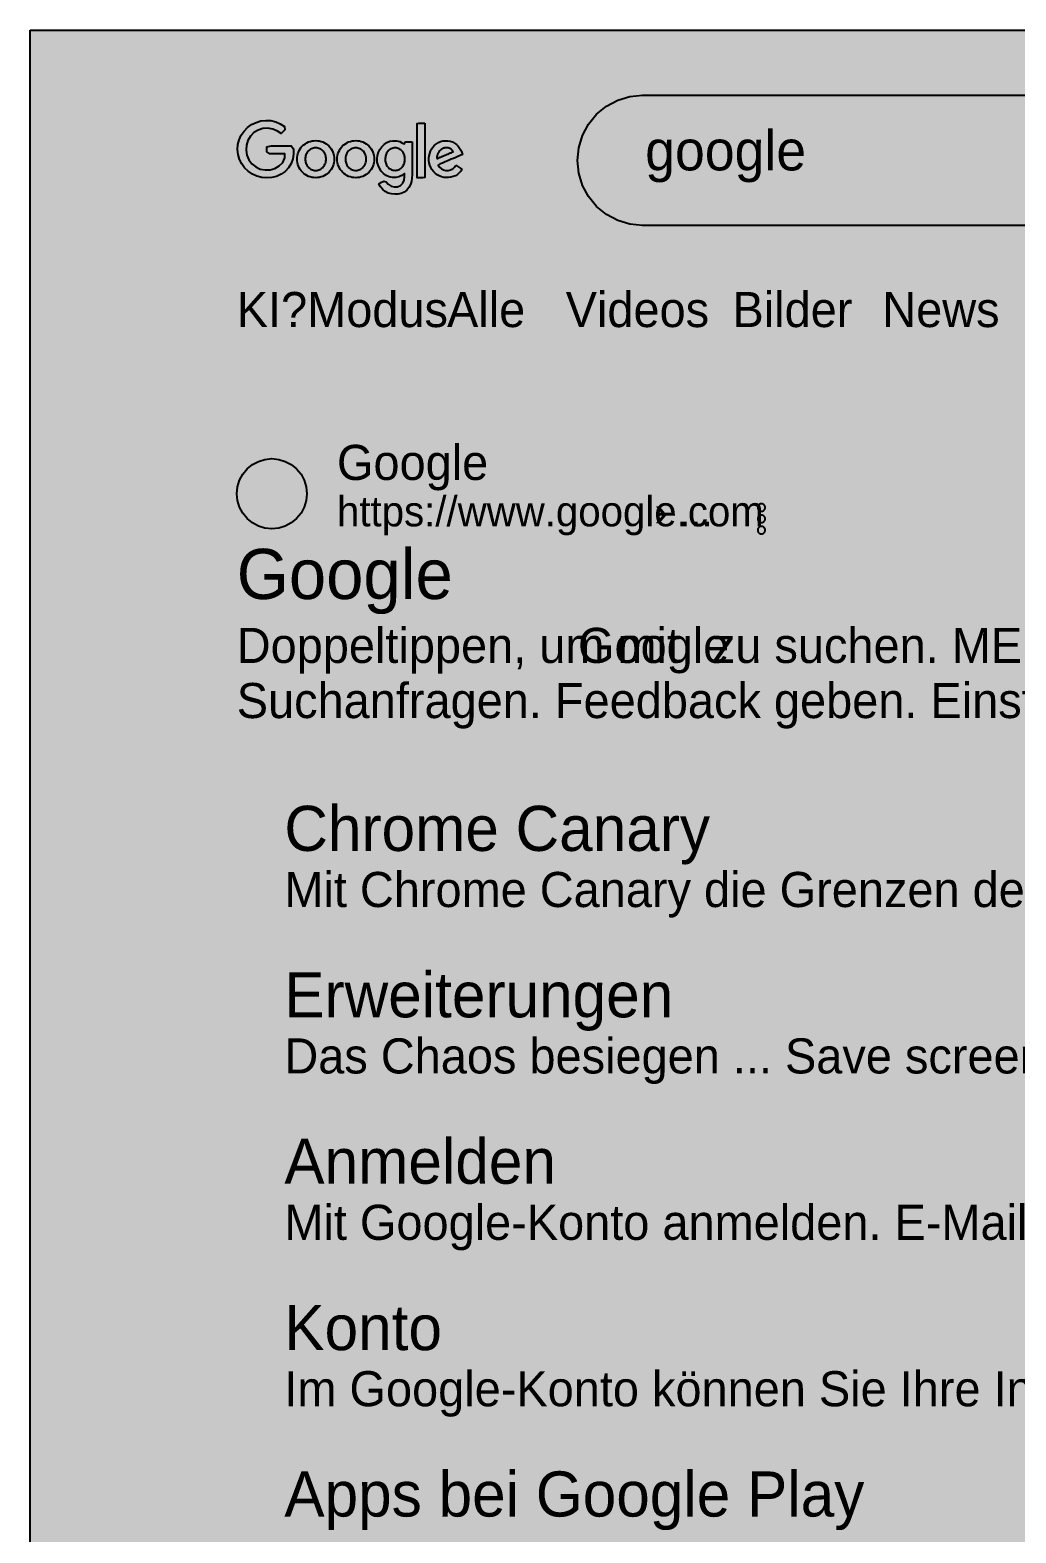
# Model space of a CAD drawing. Extents: x 0 to 1265, y 1 to 2486.
# Drawn here: x 0 to 393, y 1886 to 2486 of the extents above; entities that cross this region are included whole.
import ezdxf

# ---------------------------------------------------------------- set-up
doc = ezdxf.new("R2010")
doc.units = 0

msp = doc.modelspace()

# ---------------------------------------------------------------- hatches: boundary and pattern name
at = {"true_color": 0x1f1f1f}
msp.add_hatch(color=256, dxfattribs=at).paths.add_polyline_path([(0, 2486), (1265, 2486), (1265, 0.66), (0, 0.66)], flags=0)
at = {"true_color": 0x4d5156}
msp.add_hatch(color=256, dxfattribs=at).paths.add_polyline_path([(244.5, 2460), (917.5, 2460), (917.5, 2460), (922.57, 2459.5), (927.45, 2458.02), (931.94, 2455.62), (935.88, 2452.38), (939.12, 2448.44), (941.52, 2443.95), (943, 2439.07), (943.5, 2434), (943.5, 2434), (943.5, 2434), (943, 2428.93), (941.52, 2424.05), (939.12, 2419.56), (935.88, 2415.62), (931.94, 2412.38), (927.45, 2409.98), (922.57, 2408.5), (917.5, 2408), (244.5, 2408), (244.5, 2408), (239.43, 2408.5), (234.55, 2409.98), (230.06, 2412.38), (226.12, 2415.62), (222.88, 2419.56), (220.48, 2424.05), (219, 2428.93), (218.5, 2434), (218.5, 2434), (218.5, 2434), (219, 2439.07), (220.48, 2443.95), (222.88, 2448.44), (226.12, 2452.38), (230.06, 2455.62), (234.55, 2458.02), (239.43, 2459.5), (244.5, 2460)], flags=0)
at = {"true_color": 0xffffff}
h = msp.add_hatch(color=256, dxfattribs=at)
h.paths.add_polyline_path([(121.4, 2434.49), (121.37, 2433.76), (121.27, 2433.04), (121.1, 2432.33), (120.86, 2431.64), (120.56, 2430.98), (120.19, 2430.36), (119.75, 2429.77), (119.26, 2429.23), (118.72, 2428.74), (118.13, 2428.31), (117.51, 2427.95), (116.84, 2427.64), (116.15, 2427.4), (115.45, 2427.23), (114.73, 2427.13), (114, 2427.1), (113.27, 2427.13), (112.55, 2427.24), (111.84, 2427.41), (111.15, 2427.64), (110.49, 2427.95), (109.86, 2428.32), (109.28, 2428.75), (108.73, 2429.24), (108.25, 2429.78), (107.81, 2430.36), (107.44, 2430.99), (107.14, 2431.65), (106.9, 2432.34), (106.73, 2433.05), (106.63, 2433.77), (106.6, 2434.5), (106.63, 2435.22), (106.73, 2435.95), (106.9, 2436.65), (107.14, 2437.34), (107.44, 2438), (107.81, 2438.63), (108.25, 2439.22), (108.74, 2439.76), (109.28, 2440.24), (109.87, 2440.67), (110.5, 2441.04), (111.16, 2441.34), (111.85, 2441.58), (112.56, 2441.75), (113.28, 2441.85), (114, 2441.88), (114.73, 2441.85), (115.45, 2441.75), (116.16, 2441.58), (116.85, 2441.34), (117.51, 2441.04), (118.14, 2440.67), (118.73, 2440.24), (119.27, 2439.75), (119.76, 2439.21), (120.19, 2438.63), (120.56, 2438), (120.87, 2437.34), (121.1, 2436.65), (121.27, 2435.94), (121.37, 2435.22), (121.4, 2434.49)], flags=0)
h.paths.add_polyline_path([(118.16, 2434.49), (118.14, 2434.92), (118.09, 2435.34), (118, 2435.75), (117.88, 2436.16), (117.72, 2436.55), (117.52, 2436.93), (117.29, 2437.29), (117.02, 2437.62), (116.72, 2437.92), (116.39, 2438.19), (116.03, 2438.42), (115.66, 2438.62), (115.26, 2438.77), (114.85, 2438.88), (114.43, 2438.95), (114, 2438.97), (113.58, 2438.95), (113.16, 2438.88), (112.75, 2438.77), (112.35, 2438.62), (111.97, 2438.42), (111.62, 2438.19), (111.29, 2437.92), (110.99, 2437.62), (110.72, 2437.29), (110.48, 2436.94), (110.28, 2436.56), (110.12, 2436.17), (110, 2435.76), (109.91, 2435.34), (109.86, 2434.92), (109.84, 2434.5), (109.86, 2434.07), (109.91, 2433.65), (110, 2433.23), (110.12, 2432.83), (110.28, 2432.43), (110.48, 2432.06), (110.72, 2431.7), (110.98, 2431.37), (111.28, 2431.07), (111.61, 2430.8), (111.97, 2430.56), (112.35, 2430.37), (112.74, 2430.21), (113.15, 2430.1), (113.57, 2430.03), (114, 2430.01), (114.42, 2430.03), (114.84, 2430.1), (115.25, 2430.21), (115.65, 2430.37), (116.03, 2430.56), (116.38, 2430.8), (116.71, 2431.06), (117.01, 2431.37), (117.28, 2431.7), (117.51, 2432.05), (117.71, 2432.43), (117.88, 2432.82), (118, 2433.23), (118.09, 2433.64), (118.14, 2434.06), (118.16, 2434.49)], flags=0)
h.paths.add_polyline_path([(94.46, 2427.02), (92.47, 2427.19), (90.55, 2427.7), (88.73, 2428.53), (87.09, 2429.65), (85.65, 2431.03), (84.47, 2432.64), (83.58, 2434.42), (83.02, 2436.33), (82.81, 2438.32), (82.96, 2440.3), (83.45, 2442.23), (84.28, 2444.05), (85.41, 2445.69), (86.8, 2447.11), (88.42, 2448.29), (90.2, 2449.17), (92.11, 2449.74), (94.09, 2449.97), (96.08, 2449.88), (98.03, 2449.44), (99.86, 2448.65), (101.51, 2447.54), (101.69, 2446.18), (100.28, 2444.76), (98.72, 2445.67), (96.91, 2446.49), (94.95, 2446.83), (92.96, 2446.71), (91.06, 2446.11), (89.36, 2445.08), (87.96, 2443.66), (86.95, 2441.95), (86.37, 2440.04), (86.24, 2438.05), (86.57, 2436.09), (87.35, 2434.26), (88.55, 2432.67), (90.09, 2431.41), (91.89, 2430.56), (93.84, 2430.18), (95.84, 2430.25), (97.76, 2430.76), (99.48, 2431.77), (100.85, 2433.2), (101.67, 2435.01), (101.65, 2436.63), (99.65, 2436.63), (97.66, 2436.63), (95.66, 2436.63), (94.5, 2437.46), (94.5, 2439.46), (96.19, 2439.77), (98.18, 2439.77), (100.18, 2439.77), (102.17, 2439.77), (104.17, 2439.77), (105.16, 2438.64), (105.14, 2436.64), (104.82, 2434.67), (104.18, 2432.79), (103.18, 2431.07), (101.81, 2429.62), (100.2, 2428.44), (98.39, 2427.62), (96.45, 2427.16), (94.46, 2427.02)], flags=0)
h.paths.add_polyline_path([(137.4, 2434.49), (137.37, 2433.76), (137.27, 2433.04), (137.1, 2432.33), (136.86, 2431.64), (136.56, 2430.98), (136.19, 2430.36), (135.75, 2429.77), (135.26, 2429.23), (134.72, 2428.74), (134.13, 2428.31), (133.51, 2427.95), (132.84, 2427.64), (132.15, 2427.4), (131.45, 2427.23), (130.73, 2427.13), (130, 2427.1), (129.27, 2427.13), (128.55, 2427.24), (127.84, 2427.41), (127.15, 2427.64), (126.49, 2427.95), (125.86, 2428.32), (125.28, 2428.75), (124.73, 2429.24), (124.25, 2429.78), (123.81, 2430.36), (123.44, 2430.99), (123.14, 2431.65), (122.9, 2432.34), (122.73, 2433.05), (122.63, 2433.77), (122.6, 2434.5), (122.63, 2435.22), (122.73, 2435.95), (122.9, 2436.65), (123.14, 2437.34), (123.44, 2438), (123.81, 2438.63), (124.25, 2439.22), (124.74, 2439.76), (125.28, 2440.24), (125.87, 2440.67), (126.5, 2441.04), (127.16, 2441.34), (127.85, 2441.58), (128.56, 2441.75), (129.28, 2441.85), (130, 2441.88), (130.73, 2441.85), (131.45, 2441.75), (132.16, 2441.58), (132.85, 2441.34), (133.51, 2441.04), (134.14, 2440.67), (134.73, 2440.24), (135.27, 2439.75), (135.76, 2439.21), (136.19, 2438.63), (136.56, 2438), (136.87, 2437.34), (137.1, 2436.65), (137.27, 2435.94), (137.37, 2435.22), (137.4, 2434.49)], flags=0)
h.paths.add_polyline_path([(134.16, 2434.49), (134.14, 2434.92), (134.09, 2435.34), (134, 2435.75), (133.88, 2436.16), (133.72, 2436.55), (133.52, 2436.93), (133.29, 2437.29), (133.02, 2437.62), (132.72, 2437.92), (132.39, 2438.19), (132.03, 2438.42), (131.66, 2438.62), (131.26, 2438.77), (130.85, 2438.88), (130.43, 2438.95), (130, 2438.97), (129.58, 2438.95), (129.16, 2438.88), (128.75, 2438.77), (128.35, 2438.62), (127.97, 2438.42), (127.62, 2438.19), (127.29, 2437.92), (126.99, 2437.62), (126.72, 2437.29), (126.48, 2436.94), (126.28, 2436.56), (126.12, 2436.17), (126, 2435.76), (125.91, 2435.34), (125.86, 2434.92), (125.84, 2434.5), (125.86, 2434.07), (125.91, 2433.65), (126, 2433.23), (126.12, 2432.83), (126.28, 2432.43), (126.48, 2432.06), (126.72, 2431.7), (126.98, 2431.37), (127.28, 2431.07), (127.61, 2430.8), (127.97, 2430.56), (128.35, 2430.37), (128.74, 2430.21), (129.15, 2430.1), (129.57, 2430.03), (130, 2430.01), (130.42, 2430.03), (130.84, 2430.1), (131.25, 2430.21), (131.65, 2430.37), (132.03, 2430.56), (132.38, 2430.8), (132.71, 2431.06), (133.01, 2431.37), (133.28, 2431.7), (133.51, 2432.05), (133.71, 2432.43), (133.88, 2432.82), (134, 2433.23), (134.09, 2433.64), (134.14, 2434.06), (134.16, 2434.49)], flags=0)
h.paths.add_polyline_path([(152.5, 2441.44), (152.5, 2440.12), (152.5, 2438.8), (152.5, 2437.48), (152.5, 2436.16), (152.5, 2434.84), (152.5, 2433.52), (152.5, 2432.2), (152.5, 2430.88), (152.5, 2429.55), (152.5, 2428.23), (152.44, 2426.92), (152.24, 2425.61), (151.85, 2424.35), (151.24, 2423.18), (150.39, 2422.17), (149.34, 2421.38), (148.14, 2420.84), (146.85, 2420.55), (145.53, 2420.47), (144.22, 2420.6), (142.96, 2420.98), (141.79, 2421.59), (140.76, 2422.41), (139.89, 2423.41), (139.22, 2424.54), (140.01, 2425.22), (141.23, 2425.73), (142.17, 2425.51), (142.98, 2424.47), (144.07, 2423.73), (145.34, 2423.4), (146.65, 2423.49), (147.87, 2423.99), (148.77, 2424.94), (149.25, 2426.16), (149.42, 2427.47), (149.42, 2428.79), (148.42, 2427.97), (147.24, 2427.39), (145.95, 2427.13), (144.63, 2427.17), (143.35, 2427.48), (142.15, 2428.03), (141.08, 2428.8), (140.16, 2429.74), (139.43, 2430.84), (138.9, 2432.05), (138.59, 2433.33), (138.5, 2434.64), (138.64, 2435.95), (139.01, 2437.22), (139.59, 2438.41), (140.36, 2439.47), (141.32, 2440.38), (142.42, 2441.11), (143.64, 2441.61), (144.93, 2441.86), (146.25, 2441.84), (147.52, 2441.51), (148.67, 2440.86), (149.42, 2440.56), (149.86, 2441.44), (151.18, 2441.44), (152.5, 2441.44)], flags=0)
h.paths.add_polyline_path([(149.64, 2434.47), (149.62, 2434.89), (149.58, 2435.3), (149.5, 2435.71), (149.39, 2436.11), (149.24, 2436.5), (149.06, 2436.88), (148.85, 2437.23), (148.6, 2437.57), (148.33, 2437.88), (148.02, 2438.16), (147.68, 2438.4), (147.32, 2438.6), (146.93, 2438.77), (146.53, 2438.88), (146.12, 2438.96), (145.71, 2438.98), (145.29, 2438.96), (144.88, 2438.89), (144.48, 2438.78), (144.09, 2438.63), (143.73, 2438.43), (143.39, 2438.19), (143.07, 2437.91), (142.79, 2437.61), (142.54, 2437.27), (142.33, 2436.92), (142.15, 2436.54), (142, 2436.15), (141.89, 2435.75), (141.81, 2435.34), (141.76, 2434.93), (141.74, 2434.51), (141.75, 2434.1), (141.79, 2433.68), (141.87, 2433.27), (141.98, 2432.87), (142.12, 2432.48), (142.3, 2432.1), (142.51, 2431.75), (142.76, 2431.41), (143.04, 2431.1), (143.35, 2430.83), (143.69, 2430.59), (144.06, 2430.39), (144.44, 2430.23), (144.84, 2430.11), (145.25, 2430.04), (145.67, 2430.02), (146.08, 2430.04), (146.49, 2430.1), (146.9, 2430.21), (147.28, 2430.37), (147.65, 2430.56), (147.99, 2430.8), (148.31, 2431.07), (148.59, 2431.38), (148.84, 2431.71), (149.06, 2432.07), (149.24, 2432.44), (149.39, 2432.83), (149.5, 2433.23), (149.58, 2433.64), (149.62, 2434.05), (149.64, 2434.47)], flags=0)
h.paths.add_polyline_path([(157.5, 2448.83), (157.5, 2448.06), (157.5, 2447.28), (157.5, 2446.51), (157.5, 2445.74), (157.5, 2444.97), (157.5, 2444.19), (157.5, 2443.42), (157.5, 2442.65), (157.5, 2441.87), (157.5, 2441.1), (157.5, 2440.33), (157.5, 2439.56), (157.5, 2438.78), (157.5, 2438.01), (157.5, 2437.24), (157.5, 2436.47), (157.5, 2435.69), (157.5, 2434.92), (157.5, 2434.15), (157.5, 2433.37), (157.5, 2432.6), (157.5, 2431.83), (157.5, 2431.06), (157.5, 2430.28), (157.5, 2429.51), (157.5, 2428.74), (157.5, 2427.96), (157.5, 2427.19), (156.82, 2427.1), (156.05, 2427.1), (155.27, 2427.1), (154.5, 2427.1), (154.5, 2427.87), (154.5, 2428.65), (154.5, 2429.42), (154.5, 2430.19), (154.5, 2430.96), (154.5, 2431.74), (154.5, 2432.51), (154.5, 2433.28), (154.5, 2434.06), (154.5, 2434.83), (154.5, 2435.6), (154.5, 2436.37), (154.5, 2437.15), (154.5, 2437.92), (154.5, 2438.69), (154.5, 2439.47), (154.5, 2440.24), (154.5, 2441.01), (154.5, 2441.78), (154.5, 2442.56), (154.5, 2443.33), (154.5, 2444.1), (154.5, 2444.87), (154.5, 2445.65), (154.5, 2446.42), (154.5, 2447.19), (154.5, 2447.97), (154.5, 2448.74), (155.18, 2448.83), (155.95, 2448.83), (156.73, 2448.83), (157.5, 2448.83)], flags=0)
h.paths.add_polyline_path([(170, 2432.06), (170.8, 2431.52), (171.59, 2430.98), (172.39, 2430.44), (171.97, 2429.7), (171.31, 2429.01), (170.56, 2428.4), (169.75, 2427.9), (168.87, 2427.51), (167.94, 2427.25), (166.99, 2427.12), (166.03, 2427.11), (165.08, 2427.22), (164.15, 2427.45), (163.26, 2427.8), (162.42, 2428.28), (161.66, 2428.86), (160.99, 2429.54), (160.41, 2430.31), (159.94, 2431.15), (159.58, 2432.04), (159.34, 2432.97), (159.22, 2433.92), (159.21, 2434.88), (159.3, 2435.84), (159.5, 2436.77), (159.82, 2437.68), (160.25, 2438.54), (160.79, 2439.33), (161.43, 2440.04), (162.17, 2440.65), (162.99, 2441.15), (163.88, 2441.52), (164.81, 2441.77), (165.76, 2441.87), (166.72, 2441.85), (167.66, 2441.68), (168.57, 2441.37), (169.41, 2440.91), (170.17, 2440.32), (170.85, 2439.64), (171.42, 2438.87), (171.91, 2438.04), (172.3, 2437.16), (172.53, 2436.3), (171.65, 2435.93), (170.76, 2435.56), (169.88, 2435.19), (168.99, 2434.81), (168.11, 2434.44), (167.22, 2434.07), (166.33, 2433.7), (165.45, 2433.33), (164.56, 2432.95), (163.68, 2432.58), (162.94, 2432.16), (163.46, 2431.35), (164.15, 2430.69), (165, 2430.24), (165.93, 2430.03), (166.89, 2430.03), (167.83, 2430.24), (168.68, 2430.68), (169.41, 2431.31), (170, 2432.06)], flags=0)
h.paths.add_polyline_path([(162.37, 2434.72), (162.61, 2434.82), (162.85, 2434.92), (163.09, 2435.03), (163.34, 2435.13), (163.58, 2435.23), (163.82, 2435.33), (164.06, 2435.43), (164.3, 2435.53), (164.54, 2435.64), (164.78, 2435.74), (165.02, 2435.84), (165.27, 2435.94), (165.51, 2436.04), (165.75, 2436.14), (165.99, 2436.25), (166.23, 2436.35), (166.47, 2436.45), (166.71, 2436.55), (166.95, 2436.65), (167.2, 2436.75), (167.44, 2436.86), (167.68, 2436.96), (167.92, 2437.06), (168.16, 2437.16), (168.4, 2437.26), (168.64, 2437.36), (168.86, 2437.47), (168.75, 2437.71), (168.61, 2437.93), (168.44, 2438.13), (168.25, 2438.31), (168.04, 2438.47), (167.82, 2438.61), (167.59, 2438.73), (167.35, 2438.83), (167.1, 2438.91), (166.84, 2438.97), (166.58, 2439.01), (166.32, 2439.03), (166.06, 2439.03), (165.8, 2439.01), (165.54, 2438.96), (165.29, 2438.9), (165.04, 2438.82), (164.8, 2438.72), (164.56, 2438.61), (164.33, 2438.48), (164.11, 2438.34), (163.9, 2438.18), (163.7, 2438.01), (163.52, 2437.83), (163.34, 2437.63), (163.18, 2437.43), (163.03, 2437.21), (162.89, 2436.99), (162.77, 2436.76), (162.67, 2436.52), (162.58, 2436.27), (162.51, 2436.02), (162.45, 2435.76), (162.41, 2435.5), (162.38, 2435.24), (162.37, 2434.98), (162.37, 2434.72)], flags=0)
msp.add_hatch(color=256, dxfattribs=at).paths.add_polyline_path([(96.5, 2315), (96.5, 2315), (96.5, 2315), (99.23, 2314.73), (101.86, 2313.93), (104.28, 2312.64), (106.4, 2310.9), (108.14, 2308.78), (109.43, 2306.36), (110.23, 2303.73), (110.5, 2301), (110.5, 2301), (110.5, 2301), (110.23, 2298.27), (109.43, 2295.64), (108.14, 2293.22), (106.4, 2291.1), (104.28, 2289.36), (101.86, 2288.07), (99.23, 2287.27), (96.5, 2287), (96.5, 2287), (96.5, 2287), (93.77, 2287.27), (91.14, 2288.07), (88.72, 2289.36), (86.6, 2291.1), (84.86, 2293.22), (83.57, 2295.64), (82.77, 2298.27), (82.5, 2301), (82.5, 2301), (82.5, 2301), (82.77, 2303.73), (83.57, 2306.36), (84.86, 2308.78), (86.6, 2310.9), (88.72, 2312.64), (91.14, 2313.93), (93.77, 2314.73), (96.5, 2315)], flags=0)
at = {"true_color": 0x9aa0a6}
h = msp.add_hatch(color=256, dxfattribs=at)
h.paths.add_polyline_path([(291.91, 2294), (292.05, 2294.01), (292.2, 2294.03), (292.34, 2294.06), (292.48, 2294.11), (292.61, 2294.18), (292.74, 2294.25), (292.86, 2294.34), (292.97, 2294.44), (293.06, 2294.55), (293.15, 2294.67), (293.23, 2294.79), (293.29, 2294.93), (293.34, 2295.06), (293.38, 2295.21), (293.4, 2295.35), (293.41, 2295.5), (293.4, 2295.65), (293.38, 2295.79), (293.34, 2295.94), (293.29, 2296.07), (293.23, 2296.21), (293.15, 2296.33), (293.06, 2296.45), (292.97, 2296.56), (292.86, 2296.66), (292.74, 2296.75), (292.61, 2296.82), (292.48, 2296.89), (292.34, 2296.94), (292.2, 2296.97), (292.05, 2296.99), (291.91, 2297), (291.76, 2296.99), (291.61, 2296.97), (291.47, 2296.94), (291.33, 2296.89), (291.2, 2296.82), (291.07, 2296.75), (290.96, 2296.66), (290.85, 2296.56), (290.75, 2296.45), (290.66, 2296.33), (290.58, 2296.21), (290.52, 2296.07), (290.47, 2295.94), (290.44, 2295.79), (290.41, 2295.65), (290.41, 2295.5), (290.41, 2295.35), (290.44, 2295.21), (290.47, 2295.06), (290.52, 2294.93), (290.58, 2294.79), (290.66, 2294.67), (290.75, 2294.55), (290.85, 2294.44), (290.96, 2294.34), (291.07, 2294.25), (291.2, 2294.18), (291.33, 2294.11), (291.47, 2294.06), (291.61, 2294.03), (291.76, 2294.01), (291.91, 2294)], flags=0)
h.paths.add_polyline_path([(291.91, 2292.5), (291.76, 2292.49), (291.61, 2292.47), (291.47, 2292.44), (291.33, 2292.39), (291.2, 2292.32), (291.07, 2292.25), (290.96, 2292.16), (290.85, 2292.06), (290.75, 2291.95), (290.66, 2291.83), (290.58, 2291.71), (290.52, 2291.57), (290.47, 2291.44), (290.44, 2291.29), (290.41, 2291.15), (290.41, 2291), (290.41, 2290.85), (290.44, 2290.71), (290.47, 2290.56), (290.52, 2290.43), (290.58, 2290.29), (290.66, 2290.17), (290.75, 2290.05), (290.85, 2289.94), (290.96, 2289.84), (291.07, 2289.75), (291.2, 2289.68), (291.33, 2289.61), (291.47, 2289.56), (291.61, 2289.53), (291.76, 2289.51), (291.91, 2289.5), (292.05, 2289.51), (292.2, 2289.53), (292.34, 2289.56), (292.48, 2289.61), (292.61, 2289.68), (292.74, 2289.75), (292.86, 2289.84), (292.97, 2289.94), (293.06, 2290.05), (293.15, 2290.17), (293.23, 2290.29), (293.29, 2290.43), (293.34, 2290.56), (293.38, 2290.71), (293.4, 2290.85), (293.41, 2291), (293.4, 2291.15), (293.38, 2291.29), (293.34, 2291.44), (293.29, 2291.57), (293.23, 2291.71), (293.15, 2291.83), (293.06, 2291.95), (292.97, 2292.06), (292.86, 2292.16), (292.74, 2292.25), (292.61, 2292.32), (292.48, 2292.39), (292.34, 2292.44), (292.2, 2292.47), (292.05, 2292.49), (291.91, 2292.5)], flags=0)
h.paths.add_polyline_path([(291.91, 2288), (291.76, 2287.99), (291.61, 2287.97), (291.47, 2287.94), (291.33, 2287.89), (291.2, 2287.82), (291.07, 2287.75), (290.96, 2287.66), (290.85, 2287.56), (290.75, 2287.45), (290.66, 2287.33), (290.58, 2287.21), (290.52, 2287.07), (290.47, 2286.94), (290.44, 2286.79), (290.41, 2286.65), (290.41, 2286.5), (290.41, 2286.35), (290.44, 2286.21), (290.47, 2286.06), (290.52, 2285.93), (290.58, 2285.79), (290.66, 2285.67), (290.75, 2285.55), (290.85, 2285.44), (290.96, 2285.34), (291.07, 2285.25), (291.2, 2285.18), (291.33, 2285.11), (291.47, 2285.06), (291.61, 2285.03), (291.76, 2285.01), (291.91, 2285), (292.05, 2285.01), (292.2, 2285.03), (292.34, 2285.06), (292.48, 2285.11), (292.61, 2285.18), (292.74, 2285.25), (292.86, 2285.34), (292.97, 2285.44), (293.06, 2285.55), (293.15, 2285.67), (293.23, 2285.79), (293.29, 2285.93), (293.34, 2286.06), (293.38, 2286.21), (293.4, 2286.35), (293.41, 2286.5), (293.4, 2286.65), (293.38, 2286.79), (293.34, 2286.94), (293.29, 2287.07), (293.23, 2287.21), (293.15, 2287.33), (293.06, 2287.45), (292.97, 2287.56), (292.86, 2287.66), (292.74, 2287.75), (292.61, 2287.82), (292.48, 2287.89), (292.34, 2287.94), (292.2, 2287.97), (292.05, 2287.99), (291.91, 2288)], flags=0)

# ---------------------------------------------------------------- linework, layer by layer
at = {"true_color": 0x1f1f1f}
msp.add_lwpolyline([(0, 2486), (1265, 2486), (1265, 0.66), (0, 0.66)], close=True, dxfattribs=at)
at = {"true_color": 0x4d5156}
msp.add_lwpolyline([(917.5, 2408), (244.5, 2408), (244.5, 2408), (239.43, 2408.5), (234.55, 2409.98), (230.06, 2412.38), (226.12, 2415.62), (222.88, 2419.56), (220.48, 2424.05), (219, 2428.93), (218.5, 2434), (218.5, 2434), (218.5, 2434), (219, 2439.07), (220.48, 2443.95), (222.88, 2448.44), (226.12, 2452.38), (230.06, 2455.62), (234.55, 2458.02), (239.43, 2459.5), (244.5, 2460), (244.5, 2460), (917.5, 2460)], dxfattribs=at)
at = {"true_color": 0xffffff}
for points in [[(94.46, 2427.02), (92.47, 2427.19), (90.55, 2427.7), (88.73, 2428.53), (87.09, 2429.65), (85.65, 2431.03), (84.47, 2432.64), (83.58, 2434.42), (83.02, 2436.33), (82.81, 2438.32), (82.96, 2440.3), (83.45, 2442.23), (84.28, 2444.05), (85.41, 2445.69), (86.8, 2447.11), (88.42, 2448.29), (90.2, 2449.17), (92.11, 2449.74), (94.09, 2449.97), (96.08, 2449.88), (98.03, 2449.44), (99.86, 2448.65), (101.51, 2447.54), (101.69, 2446.18), (100.28, 2444.76), (98.72, 2445.67), (96.91, 2446.49), (94.95, 2446.83), (92.96, 2446.71), (91.06, 2446.11), (89.36, 2445.08), (87.96, 2443.66), (86.95, 2441.95), (86.37, 2440.04), (86.24, 2438.05), (86.57, 2436.09), (87.35, 2434.26), (88.55, 2432.67), (90.09, 2431.41), (91.89, 2430.56), (93.84, 2430.18), (95.84, 2430.25), (97.76, 2430.76), (99.48, 2431.77), (100.85, 2433.2), (101.67, 2435.01), (101.65, 2436.63), (99.65, 2436.63), (97.66, 2436.63), (95.66, 2436.63), (94.5, 2437.46), (94.5, 2439.46), (96.19, 2439.77), (98.18, 2439.77), (100.18, 2439.77), (102.17, 2439.77), (104.17, 2439.77), (105.16, 2438.64), (105.14, 2436.64), (104.82, 2434.67), (104.18, 2432.79), (103.18, 2431.07), (101.81, 2429.62), (100.2, 2428.44), (98.39, 2427.62), (96.45, 2427.16), (94.46, 2427.02)], [(157.5, 2448.83), (157.5, 2448.06), (157.5, 2447.28), (157.5, 2446.51), (157.5, 2445.74), (157.5, 2444.97), (157.5, 2444.19), (157.5, 2443.42), (157.5, 2442.65), (157.5, 2441.87), (157.5, 2441.1), (157.5, 2440.33), (157.5, 2439.56), (157.5, 2438.78), (157.5, 2438.01), (157.5, 2437.24), (157.5, 2436.47), (157.5, 2435.69), (157.5, 2434.92), (157.5, 2434.15), (157.5, 2433.37), (157.5, 2432.6), (157.5, 2431.83), (157.5, 2431.06), (157.5, 2430.28), (157.5, 2429.51), (157.5, 2428.74), (157.5, 2427.96), (157.5, 2427.19), (156.82, 2427.1), (156.05, 2427.1), (155.27, 2427.1), (154.5, 2427.1), (154.5, 2427.87), (154.5, 2428.65), (154.5, 2429.42), (154.5, 2430.19), (154.5, 2430.96), (154.5, 2431.74), (154.5, 2432.51), (154.5, 2433.28), (154.5, 2434.06), (154.5, 2434.83), (154.5, 2435.6), (154.5, 2436.37), (154.5, 2437.15), (154.5, 2437.92), (154.5, 2438.69), (154.5, 2439.47), (154.5, 2440.24), (154.5, 2441.01), (154.5, 2441.78), (154.5, 2442.56), (154.5, 2443.33), (154.5, 2444.1), (154.5, 2444.87), (154.5, 2445.65), (154.5, 2446.42), (154.5, 2447.19), (154.5, 2447.97), (154.5, 2448.74), (155.18, 2448.83), (155.95, 2448.83), (156.73, 2448.83), (157.5, 2448.83)], [(121.4, 2434.49), (121.37, 2433.76), (121.27, 2433.04), (121.1, 2432.33), (120.86, 2431.64), (120.56, 2430.98), (120.19, 2430.36), (119.75, 2429.77), (119.26, 2429.23), (118.72, 2428.74), (118.13, 2428.31), (117.51, 2427.95), (116.84, 2427.64), (116.15, 2427.4), (115.45, 2427.23), (114.73, 2427.13), (114, 2427.1), (113.27, 2427.13), (112.55, 2427.24), (111.84, 2427.41), (111.15, 2427.64), (110.49, 2427.95), (109.86, 2428.32), (109.28, 2428.75), (108.73, 2429.24), (108.25, 2429.78), (107.81, 2430.36), (107.44, 2430.99), (107.14, 2431.65), (106.9, 2432.34), (106.73, 2433.05), (106.63, 2433.77), (106.6, 2434.5), (106.63, 2435.22), (106.73, 2435.95), (106.9, 2436.65), (107.14, 2437.34), (107.44, 2438), (107.81, 2438.63), (108.25, 2439.22), (108.74, 2439.76), (109.28, 2440.24), (109.87, 2440.67), (110.5, 2441.04), (111.16, 2441.34), (111.85, 2441.58), (112.56, 2441.75), (113.28, 2441.85), (114, 2441.88), (114.73, 2441.85), (115.45, 2441.75), (116.16, 2441.58), (116.85, 2441.34), (117.51, 2441.04), (118.14, 2440.67), (118.73, 2440.24), (119.27, 2439.75), (119.76, 2439.21), (120.19, 2438.63), (120.56, 2438), (120.87, 2437.34), (121.1, 2436.65), (121.27, 2435.94), (121.37, 2435.22), (121.4, 2434.49)], [(137.4, 2434.49), (137.37, 2433.76), (137.27, 2433.04), (137.1, 2432.33), (136.86, 2431.64), (136.56, 2430.98), (136.19, 2430.36), (135.75, 2429.77), (135.26, 2429.23), (134.72, 2428.74), (134.13, 2428.31), (133.51, 2427.95), (132.84, 2427.64), (132.15, 2427.4), (131.45, 2427.23), (130.73, 2427.13), (130, 2427.1), (129.27, 2427.13), (128.55, 2427.24), (127.84, 2427.41), (127.15, 2427.64), (126.49, 2427.95), (125.86, 2428.32), (125.28, 2428.75), (124.73, 2429.24), (124.25, 2429.78), (123.81, 2430.36), (123.44, 2430.99), (123.14, 2431.65), (122.9, 2432.34), (122.73, 2433.05), (122.63, 2433.77), (122.6, 2434.5), (122.63, 2435.22), (122.73, 2435.95), (122.9, 2436.65), (123.14, 2437.34), (123.44, 2438), (123.81, 2438.63), (124.25, 2439.22), (124.74, 2439.76), (125.28, 2440.24), (125.87, 2440.67), (126.5, 2441.04), (127.16, 2441.34), (127.85, 2441.58), (128.56, 2441.75), (129.28, 2441.85), (130, 2441.88), (130.73, 2441.85), (131.45, 2441.75), (132.16, 2441.58), (132.85, 2441.34), (133.51, 2441.04), (134.14, 2440.67), (134.73, 2440.24), (135.27, 2439.75), (135.76, 2439.21), (136.19, 2438.63), (136.56, 2438), (136.87, 2437.34), (137.1, 2436.65), (137.27, 2435.94), (137.37, 2435.22), (137.4, 2434.49)], [(152.5, 2441.44), (152.5, 2440.12), (152.5, 2438.8), (152.5, 2437.48), (152.5, 2436.16), (152.5, 2434.84), (152.5, 2433.52), (152.5, 2432.2), (152.5, 2430.88), (152.5, 2429.55), (152.5, 2428.23), (152.44, 2426.92), (152.24, 2425.61), (151.85, 2424.35), (151.24, 2423.18), (150.39, 2422.17), (149.34, 2421.38), (148.14, 2420.84), (146.85, 2420.55), (145.53, 2420.47), (144.22, 2420.6), (142.96, 2420.98), (141.79, 2421.59), (140.76, 2422.41), (139.89, 2423.41), (139.22, 2424.54), (140.01, 2425.22), (141.23, 2425.73), (142.17, 2425.51), (142.98, 2424.47), (144.07, 2423.73), (145.34, 2423.4), (146.65, 2423.49), (147.87, 2423.99), (148.77, 2424.94), (149.25, 2426.16), (149.42, 2427.47), (149.42, 2428.79), (148.42, 2427.97), (147.24, 2427.39), (145.95, 2427.13), (144.63, 2427.17), (143.35, 2427.48), (142.15, 2428.03), (141.08, 2428.8), (140.16, 2429.74), (139.43, 2430.84), (138.9, 2432.05), (138.59, 2433.33), (138.5, 2434.64), (138.64, 2435.95), (139.01, 2437.22), (139.59, 2438.41), (140.36, 2439.47), (141.32, 2440.38), (142.42, 2441.11), (143.64, 2441.61), (144.93, 2441.86), (146.25, 2441.84), (147.52, 2441.51), (148.67, 2440.86), (149.42, 2440.56), (149.86, 2441.44), (151.18, 2441.44), (152.5, 2441.44)], [(170, 2432.06), (170.8, 2431.52), (171.59, 2430.98), (172.39, 2430.44), (171.97, 2429.7), (171.31, 2429.01), (170.56, 2428.4), (169.75, 2427.9), (168.87, 2427.51), (167.94, 2427.25), (166.99, 2427.12), (166.03, 2427.11), (165.08, 2427.22), (164.15, 2427.45), (163.26, 2427.8), (162.42, 2428.28), (161.66, 2428.86), (160.99, 2429.54), (160.41, 2430.31), (159.94, 2431.15), (159.58, 2432.04), (159.34, 2432.97), (159.22, 2433.92), (159.21, 2434.88), (159.3, 2435.84), (159.5, 2436.77), (159.82, 2437.68), (160.25, 2438.54), (160.79, 2439.33), (161.43, 2440.04), (162.17, 2440.65), (162.99, 2441.15), (163.88, 2441.52), (164.81, 2441.77), (165.76, 2441.87), (166.72, 2441.85), (167.66, 2441.68), (168.57, 2441.37), (169.41, 2440.91), (170.17, 2440.32), (170.85, 2439.64), (171.42, 2438.87), (171.91, 2438.04), (172.3, 2437.16), (172.53, 2436.3), (171.65, 2435.93), (170.76, 2435.56), (169.88, 2435.19), (168.99, 2434.81), (168.11, 2434.44), (167.22, 2434.07), (166.33, 2433.7), (165.45, 2433.33), (164.56, 2432.95), (163.68, 2432.58), (162.94, 2432.16), (163.46, 2431.35), (164.15, 2430.69), (165, 2430.24), (165.93, 2430.03), (166.89, 2430.03), (167.83, 2430.24), (168.68, 2430.68), (169.41, 2431.31), (170, 2432.06)], [(118.16, 2434.49), (118.14, 2434.92), (118.09, 2435.34), (118, 2435.75), (117.88, 2436.16), (117.72, 2436.55), (117.52, 2436.93), (117.29, 2437.29), (117.02, 2437.62), (116.72, 2437.92), (116.39, 2438.19), (116.03, 2438.42), (115.66, 2438.62), (115.26, 2438.77), (114.85, 2438.88), (114.43, 2438.95), (114, 2438.97), (113.58, 2438.95), (113.16, 2438.88), (112.75, 2438.77), (112.35, 2438.62), (111.97, 2438.42), (111.62, 2438.19), (111.29, 2437.92), (110.99, 2437.62), (110.72, 2437.29), (110.48, 2436.94), (110.28, 2436.56), (110.12, 2436.17), (110, 2435.76), (109.91, 2435.34), (109.86, 2434.92), (109.84, 2434.5), (109.86, 2434.07), (109.91, 2433.65), (110, 2433.23), (110.12, 2432.83), (110.28, 2432.43), (110.48, 2432.06), (110.72, 2431.7), (110.98, 2431.37), (111.28, 2431.07), (111.61, 2430.8), (111.97, 2430.56), (112.35, 2430.37), (112.74, 2430.21), (113.15, 2430.1), (113.57, 2430.03), (114, 2430.01), (114.42, 2430.03), (114.84, 2430.1), (115.25, 2430.21), (115.65, 2430.37), (116.03, 2430.56), (116.38, 2430.8), (116.71, 2431.06), (117.01, 2431.37), (117.28, 2431.7), (117.51, 2432.05), (117.71, 2432.43), (117.88, 2432.82), (118, 2433.23), (118.09, 2433.64), (118.14, 2434.06), (118.16, 2434.49)], [(134.16, 2434.49), (134.14, 2434.92), (134.09, 2435.34), (134, 2435.75), (133.88, 2436.16), (133.72, 2436.55), (133.52, 2436.93), (133.29, 2437.29), (133.02, 2437.62), (132.72, 2437.92), (132.39, 2438.19), (132.03, 2438.42), (131.66, 2438.62), (131.26, 2438.77), (130.85, 2438.88), (130.43, 2438.95), (130, 2438.97), (129.58, 2438.95), (129.16, 2438.88), (128.75, 2438.77), (128.35, 2438.62), (127.97, 2438.42), (127.62, 2438.19), (127.29, 2437.92), (126.99, 2437.62), (126.72, 2437.29), (126.48, 2436.94), (126.28, 2436.56), (126.12, 2436.17), (126, 2435.76), (125.91, 2435.34), (125.86, 2434.92), (125.84, 2434.5), (125.86, 2434.07), (125.91, 2433.65), (126, 2433.23), (126.12, 2432.83), (126.28, 2432.43), (126.48, 2432.06), (126.72, 2431.7), (126.98, 2431.37), (127.28, 2431.07), (127.61, 2430.8), (127.97, 2430.56), (128.35, 2430.37), (128.74, 2430.21), (129.15, 2430.1), (129.57, 2430.03), (130, 2430.01), (130.42, 2430.03), (130.84, 2430.1), (131.25, 2430.21), (131.65, 2430.37), (132.03, 2430.56), (132.38, 2430.8), (132.71, 2431.06), (133.01, 2431.37), (133.28, 2431.7), (133.51, 2432.05), (133.71, 2432.43), (133.88, 2432.82), (134, 2433.23), (134.09, 2433.64), (134.14, 2434.06), (134.16, 2434.49)], [(149.64, 2434.47), (149.62, 2434.89), (149.58, 2435.3), (149.5, 2435.71), (149.39, 2436.11), (149.24, 2436.5), (149.06, 2436.88), (148.85, 2437.23), (148.6, 2437.57), (148.33, 2437.88), (148.02, 2438.16), (147.68, 2438.4), (147.32, 2438.6), (146.93, 2438.77), (146.53, 2438.88), (146.12, 2438.96), (145.71, 2438.98), (145.29, 2438.96), (144.88, 2438.89), (144.48, 2438.78), (144.09, 2438.63), (143.73, 2438.43), (143.39, 2438.19), (143.07, 2437.91), (142.79, 2437.61), (142.54, 2437.27), (142.33, 2436.92), (142.15, 2436.54), (142, 2436.15), (141.89, 2435.75), (141.81, 2435.34), (141.76, 2434.93), (141.74, 2434.51), (141.75, 2434.1), (141.79, 2433.68), (141.87, 2433.27), (141.98, 2432.87), (142.12, 2432.48), (142.3, 2432.1), (142.51, 2431.75), (142.76, 2431.41), (143.04, 2431.1), (143.35, 2430.83), (143.69, 2430.59), (144.06, 2430.39), (144.44, 2430.23), (144.84, 2430.11), (145.25, 2430.04), (145.67, 2430.02), (146.08, 2430.04), (146.49, 2430.1), (146.9, 2430.21), (147.28, 2430.37), (147.65, 2430.56), (147.99, 2430.8), (148.31, 2431.07), (148.59, 2431.38), (148.84, 2431.71), (149.06, 2432.07), (149.24, 2432.44), (149.39, 2432.83), (149.5, 2433.23), (149.58, 2433.64), (149.62, 2434.05), (149.64, 2434.47)], [(162.37, 2434.72), (162.61, 2434.82), (162.85, 2434.92), (163.09, 2435.03), (163.34, 2435.13), (163.58, 2435.23), (163.82, 2435.33), (164.06, 2435.43), (164.3, 2435.53), (164.54, 2435.64), (164.78, 2435.74), (165.02, 2435.84), (165.27, 2435.94), (165.51, 2436.04), (165.75, 2436.14), (165.99, 2436.25), (166.23, 2436.35), (166.47, 2436.45), (166.71, 2436.55), (166.95, 2436.65), (167.2, 2436.75), (167.44, 2436.86), (167.68, 2436.96), (167.92, 2437.06), (168.16, 2437.16), (168.4, 2437.26), (168.64, 2437.36), (168.86, 2437.47), (168.75, 2437.71), (168.61, 2437.93), (168.44, 2438.13), (168.25, 2438.31), (168.04, 2438.47), (167.82, 2438.61), (167.59, 2438.73), (167.35, 2438.83), (167.1, 2438.91), (166.84, 2438.97), (166.58, 2439.01), (166.32, 2439.03), (166.06, 2439.03), (165.8, 2439.01), (165.54, 2438.96), (165.29, 2438.9), (165.04, 2438.82), (164.8, 2438.72), (164.56, 2438.61), (164.33, 2438.48), (164.11, 2438.34), (163.9, 2438.18), (163.7, 2438.01), (163.52, 2437.83), (163.34, 2437.63), (163.18, 2437.43), (163.03, 2437.21), (162.89, 2436.99), (162.77, 2436.76), (162.67, 2436.52), (162.58, 2436.27), (162.51, 2436.02), (162.45, 2435.76), (162.41, 2435.5), (162.38, 2435.24), (162.37, 2434.98), (162.37, 2434.72)]]:
    msp.add_lwpolyline(points, close=True, dxfattribs=at)
at = {"true_color": 0x444746}
msp.add_lwpolyline([(96.5, 2315), (96.5, 2315), (96.5, 2315), (99.23, 2314.73), (101.86, 2313.93), (104.28, 2312.64), (106.4, 2310.9), (108.14, 2308.78), (109.43, 2306.36), (110.23, 2303.73), (110.5, 2301), (110.5, 2301), (110.5, 2301), (110.23, 2298.27), (109.43, 2295.64), (108.14, 2293.22), (106.4, 2291.1), (104.28, 2289.36), (101.86, 2288.07), (99.23, 2287.27), (96.5, 2287), (96.5, 2287), (96.5, 2287), (93.77, 2287.27), (91.14, 2288.07), (88.72, 2289.36), (86.6, 2291.1), (84.86, 2293.22), (83.57, 2295.64), (82.77, 2298.27), (82.5, 2301), (82.5, 2301), (82.5, 2301), (82.77, 2303.73), (83.57, 2306.36), (84.86, 2308.78), (86.6, 2310.9), (88.72, 2312.64), (91.14, 2313.93), (93.77, 2314.73), (96.5, 2315)], close=True, dxfattribs=at)
at = {"true_color": 0x9aa0a6}
for points in [[(291.91, 2294), (292.05, 2294.01), (292.2, 2294.03), (292.34, 2294.06), (292.48, 2294.11), (292.61, 2294.18), (292.74, 2294.25), (292.86, 2294.34), (292.97, 2294.44), (293.06, 2294.55), (293.15, 2294.67), (293.23, 2294.79), (293.29, 2294.93), (293.34, 2295.06), (293.38, 2295.21), (293.4, 2295.35), (293.41, 2295.5), (293.4, 2295.65), (293.38, 2295.79), (293.34, 2295.94), (293.29, 2296.07), (293.23, 2296.21), (293.15, 2296.33), (293.06, 2296.45), (292.97, 2296.56), (292.86, 2296.66), (292.74, 2296.75), (292.61, 2296.82), (292.48, 2296.89), (292.34, 2296.94), (292.2, 2296.97), (292.05, 2296.99), (291.91, 2297), (291.76, 2296.99), (291.61, 2296.97), (291.47, 2296.94), (291.33, 2296.89), (291.2, 2296.82), (291.07, 2296.75), (290.96, 2296.66), (290.85, 2296.56), (290.75, 2296.45), (290.66, 2296.33), (290.58, 2296.21), (290.52, 2296.07), (290.47, 2295.94), (290.44, 2295.79), (290.41, 2295.65), (290.41, 2295.5), (290.41, 2295.35), (290.44, 2295.21), (290.47, 2295.06), (290.52, 2294.93), (290.58, 2294.79), (290.66, 2294.67), (290.75, 2294.55), (290.85, 2294.44), (290.96, 2294.34), (291.07, 2294.25), (291.2, 2294.18), (291.33, 2294.11), (291.47, 2294.06), (291.61, 2294.03), (291.76, 2294.01), (291.91, 2294)], [(291.91, 2292.5), (291.76, 2292.49), (291.61, 2292.47), (291.47, 2292.44), (291.33, 2292.39), (291.2, 2292.32), (291.07, 2292.25), (290.96, 2292.16), (290.85, 2292.06), (290.75, 2291.95), (290.66, 2291.83), (290.58, 2291.71), (290.52, 2291.57), (290.47, 2291.44), (290.44, 2291.29), (290.41, 2291.15), (290.41, 2291), (290.41, 2290.85), (290.44, 2290.71), (290.47, 2290.56), (290.52, 2290.43), (290.58, 2290.29), (290.66, 2290.17), (290.75, 2290.05), (290.85, 2289.94), (290.96, 2289.84), (291.07, 2289.75), (291.2, 2289.68), (291.33, 2289.61), (291.47, 2289.56), (291.61, 2289.53), (291.76, 2289.51), (291.91, 2289.5), (292.05, 2289.51), (292.2, 2289.53), (292.34, 2289.56), (292.48, 2289.61), (292.61, 2289.68), (292.74, 2289.75), (292.86, 2289.84), (292.97, 2289.94), (293.06, 2290.05), (293.15, 2290.17), (293.23, 2290.29), (293.29, 2290.43), (293.34, 2290.56), (293.38, 2290.71), (293.4, 2290.85), (293.41, 2291), (293.4, 2291.15), (293.38, 2291.29), (293.34, 2291.44), (293.29, 2291.57), (293.23, 2291.71), (293.15, 2291.83), (293.06, 2291.95), (292.97, 2292.06), (292.86, 2292.16), (292.74, 2292.25), (292.61, 2292.32), (292.48, 2292.39), (292.34, 2292.44), (292.2, 2292.47), (292.05, 2292.49), (291.91, 2292.5)], [(291.91, 2288), (291.76, 2287.99), (291.61, 2287.97), (291.47, 2287.94), (291.33, 2287.89), (291.2, 2287.82), (291.07, 2287.75), (290.96, 2287.66), (290.85, 2287.56), (290.75, 2287.45), (290.66, 2287.33), (290.58, 2287.21), (290.52, 2287.07), (290.47, 2286.94), (290.44, 2286.79), (290.41, 2286.65), (290.41, 2286.5), (290.41, 2286.35), (290.44, 2286.21), (290.47, 2286.06), (290.52, 2285.93), (290.58, 2285.79), (290.66, 2285.67), (290.75, 2285.55), (290.85, 2285.44), (290.96, 2285.34), (291.07, 2285.25), (291.2, 2285.18), (291.33, 2285.11), (291.47, 2285.06), (291.61, 2285.03), (291.76, 2285.01), (291.91, 2285), (292.05, 2285.01), (292.2, 2285.03), (292.34, 2285.06), (292.48, 2285.11), (292.61, 2285.18), (292.74, 2285.25), (292.86, 2285.34), (292.97, 2285.44), (293.06, 2285.55), (293.15, 2285.67), (293.23, 2285.79), (293.29, 2285.93), (293.34, 2286.06), (293.38, 2286.21), (293.4, 2286.35), (293.41, 2286.5), (293.4, 2286.65), (293.38, 2286.79), (293.34, 2286.94), (293.29, 2287.07), (293.23, 2287.21), (293.15, 2287.33), (293.06, 2287.45), (292.97, 2287.56), (292.86, 2287.66), (292.74, 2287.75), (292.61, 2287.82), (292.48, 2287.89), (292.34, 2287.94), (292.2, 2287.97), (292.05, 2287.99), (291.91, 2288)]]:
    msp.add_lwpolyline(points, close=True, dxfattribs=at)

# ---------------------------------------------------------------- texts
at = {"true_color": 0xe8eaed}
msp.add_text('google', height=16, dxfattribs=at).set_placement((245.5, 2430))
at = {"true_color": 0x80868b}
for s, p in [('KI?Modus', (82.5, 2367.5)), ('Videos', (213.78, 2367.5)), ('Bilder', (280.34, 2367.5)), ('News', (340.14, 2367.5))]:
    msp.add_text(s, height=14, dxfattribs=at).set_placement(p)
at = {"true_color": 0xe8e8e8}
msp.add_text('Alle', height=14, dxfattribs=at).set_placement((166.42, 2367.5))
at = {"true_color": 0xdadce0}
msp.add_text('Google', height=14, dxfattribs=at).set_placement((122.5, 2306.5))
at = {"true_color": 0xbdc1c6}
for s, height, p in [('https://www.google.com', 12, (122.5, 2288)), ('› ...', 12, (249.23, 2288)), ('Mit Chrome Canary die Grenzen des Internets neu ausloten – für ...', 14, (101.5, 2136.11)), ('Das Chaos besiegen ... Save screenshots and other images ...', 14, (101.5, 2069.72)), ('Mit Google-Konto anmelden. E-Mail oder Telefonnummer. E ...', 14, (101.5, 2003.33)), ('Im Google-Konto können Sie Ihre Informationen, Aktivitäten ...', 14, (101.5, 1936.94))]:
    msp.add_text(s, height=height, dxfattribs=at).set_placement(p)
at = {"true_color": 0x99c3ff}
for s, height, p in [('Google', 20, (82.5, 2259)), ('Chrome Canary', 18, (101.5, 2158.5)), ('Erweiterungen', 18, (101.5, 2092.11)), ('Anmelden', 18, (101.5, 2025.72)), ('Konto', 18, (101.5, 1959.33)), ('Apps bei Google Play', 18, (101.5, 1892.94))]:
    msp.add_text(s, height=height, dxfattribs=at).set_placement(p)
at = {"true_color": 0xbfbfbf}
for s, p in [(' zu suchen. MELDEN. ABBRECHEN. Ok. LÖSCHEN. Trends bei', (266.92, 2233.5)), ('Doppeltippen, um mit ', (82.5, 2233.5)), ('Google', (218.69, 2233.5)), ('Suchanfragen. Feedback geben. Einstellungen. Menü schließen.', (82.5, 2211.5))]:
    msp.add_text(s, height=14, dxfattribs=at).set_placement(p)

doc.saveas('drawing.dxf')
